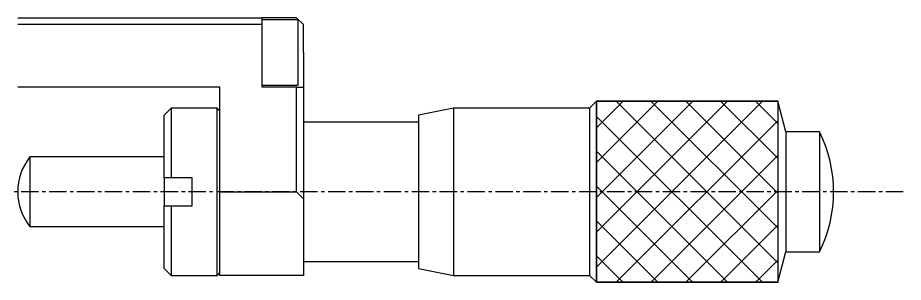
# Model space of a CAD drawing. Extents: x 10 to 386, y 10 to 240.
# Drawn here: x 143.8 to 207.3, y 219.8 to 238.7 of the extents above; entities that cross this region are included whole.
import ezdxf

# ---------------------------------------------------------------- set-up
doc = ezdxf.new("R2010")
doc.units = 0
doc.linetypes.add('CENTER', pattern=[2, 1.25, -0.25, 0.25, -0.25])
doc.layers.get('0').update_dxf_attribs({"linetype": 'CONTINUOUS'})
doc.layers.add('CENTER', color=1, linetype='CENTER')

msp = doc.modelspace()

# ---------------------------------------------------------------- linework, layer by layer
at = {"color": 7, "linetype": 'CONTINUOUS'}
for p, q in [((143.844926, 238.749999), (161.344926, 238.749999)), ((161.344926, 238.249999), (143.844926, 238.249999)), ((161.344926, 238.749999), (161.344926, 238.249999)), ((163.844926, 238.749999), (161.344926, 238.749999)), ((163.944926, 238.6), (161.344926, 238.6)), ((161.344926, 238.249999), (161.344926, 233.749999)), ((164.344926, 238.249999), (163.844926, 238.749999)), ((163.944926, 236.25), (163.944926, 238.6)), ((164.344926, 236.249999), (164.344926, 238.249999)), ((163.944926, 233.9), (163.944926, 236.25)), ((164.344926, 236.249999), (164.344926, 233.75)), ((158.344926, 233.749999), (143.844926, 233.749999)), ((158.344926, 226.250001), (158.344926, 233.749999)), ((161.344926, 233.9), (163.944926, 233.9)), ((163.844926, 233.749999), (161.344926, 233.749999)), ((163.844926, 226.249999), (163.844926, 233.749999)), ((163.844926, 233.749999), (164.344926, 233.749999)), ((164.344926, 233.749999), (164.344926, 225.749999)), ((185.344932, 232.749999), (184.84493, 232.249996)), ((185.344932, 232.749999), (198.344933, 232.749999)), ((185.344932, 219.750001), (185.344932, 232.749999)), ((198.934421, 230.55), (198.344933, 232.749999)), ((198.344933, 232.749999), (198.344933, 219.750001)), ((154.844926, 232.249999), (154.344926, 231.749999)), ((154.844926, 232.249999), (154.844926, 227.249999)), ((158.144926, 232.249999), (154.844926, 232.249999)), ((158.144926, 220.249999), (158.144926, 232.249999)), ((158.344926, 232.049999), (158.144926, 232.249999)), ((175.094925, 232.249996), (172.594926, 231.749997)), ((184.84493, 232.249996), (175.094925, 232.249996)), ((175.094925, 232.249995), (175.094925, 220.250004)), ((184.84493, 232.249995), (184.84493, 220.250004)), ((154.344926, 227.249999), (154.344926, 231.749999)), ((172.594926, 231.25), (164.344926, 231.25)), ((172.594926, 231.749996), (172.594926, 220.750002)), ((201.344932, 230.55), (198.934421, 230.55)), ((198.934421, 230.549999), (198.934421, 221.95)), ((201.344932, 230.549999), (201.344932, 221.95)), ((154.344926, 228.749996), (144.722435, 228.749995)), ((144.722435, 228.749995), (144.722435, 223.750003)), ((154.344926, 227.250071), (154.344926, 226.249931)), ((154.844926, 227.249999), (154.344926, 227.249999)), ((156.344926, 227.249999), (154.844926, 227.249999)), ((156.344926, 225.249999), (156.344926, 227.249999)), ((154.344926, 226.249931), (154.344926, 225.249999)), ((158.344926, 220.249999), (158.344926, 226.250001)), ((158.344926, 226.250001), (163.844926, 226.249999)), ((164.344926, 225.749999), (163.844926, 226.249999)), ((164.344926, 225.749999), (164.344926, 220.249999)), ((154.344926, 220.749999), (154.344926, 225.249999)), ((154.344926, 225.249999), (154.844926, 225.249999)), ((154.844926, 225.249999), (154.844926, 220.249999)), ((154.844926, 225.249999), (156.344926, 225.249999)), ((144.722435, 223.750003), (154.344926, 223.750003)), ((198.344933, 219.750001), (198.934421, 221.949999)), ((198.934421, 221.949999), (201.344932, 221.949999)), ((164.344926, 221.25), (172.594926, 221.25)), ((154.344926, 220.749999), (154.844926, 220.249999)), ((158.144926, 220.249999), (158.344926, 220.449999)), ((172.594926, 220.750002), (175.094925, 220.250003)), ((154.844926, 220.249999), (158.144926, 220.249999)), ((164.344926, 220.249999), (158.344926, 220.249999)), ((175.094925, 220.250003), (184.84493, 220.250003)), ((184.84493, 220.250003), (185.344932, 219.750001)), ((198.344933, 219.750001), (185.344932, 219.750001))]:
    msp.add_line(p, q, dxfattribs=at)
at = {"color": 3, "linetype": 'CONTINUOUS'}
for p, q in [((198.344933, 232.749999), (185.344932, 232.749999)), ((185.344932, 230.844932), (187.249999, 232.749999)), ((185.344932, 228.344932), (189.749999, 232.749999)), ((185.344932, 225.844932), (192.249999, 232.749999)), ((185.344932, 223.344932), (194.749999, 232.749999)), ((185.344932, 220.844932), (197.249999, 232.749999)), ((185.344932, 232.749998), (185.344932, 219.750001)), ((186.750001, 232.749999), (198.344933, 221.155067)), ((189.250001, 232.749999), (198.344933, 223.655067)), ((191.750001, 232.749999), (198.344933, 226.155067)), ((194.250001, 232.749999), (198.344933, 228.655067)), ((196.750001, 232.749999), (198.344933, 231.155067)), ((198.344933, 232.749998), (198.344933, 219.750001)), ((185.344932, 231.655068), (197, 220)), ((187, 220), (198.344933, 231.344933)), ((185.344932, 229.155068), (194.5, 220)), ((189.5, 220), (198.344933, 228.844933)), ((185.344932, 226.655068), (192, 220)), ((192, 220), (198.344933, 226.344933)), ((185.344932, 224.155068), (189.5, 220)), ((194.5, 220), (198.344933, 223.844933)), ((185.344932, 221.655068), (187, 220)), ((197, 220), (198.344933, 221.344933)), ((185.344932, 219.750001), (198.344933, 219.750001)), ((186.750001, 219.750001), (187, 220)), ((187, 220), (187.249999, 219.750001)), ((189.250001, 219.750001), (189.5, 220)), ((189.5, 220), (189.749999, 219.750001)), ((191.750001, 219.750001), (192, 220)), ((192, 220), (192.249999, 219.750001)), ((194.250001, 219.750001), (194.5, 220)), ((194.5, 220), (194.749999, 219.750001)), ((196.750001, 219.750001), (197, 220)), ((197, 220), (197.249999, 219.750001))]:
    msp.add_line(p, q, dxfattribs=at)
at = {"color": 7, "linetype": 'CONTINUOUS'}
for centre, radius, start, end in [((192.599932, 226.25), 9.745001, 333.816209, 26.183791), ((147.844931, 226.25), 3.999997, 141.317811, 180), ((147.844931, 226.25), 3.999997, 180, 218.682189)]:
    msp.add_arc(centre, radius, start, end, dxfattribs=at)
at = {"layer": 'CENTER', "color": 1, "linetype": 'CENTER'}
msp.add_line((207.344933, 226.25), (138.844926, 226.25), dxfattribs=at)

doc.saveas('drawing.dxf')
